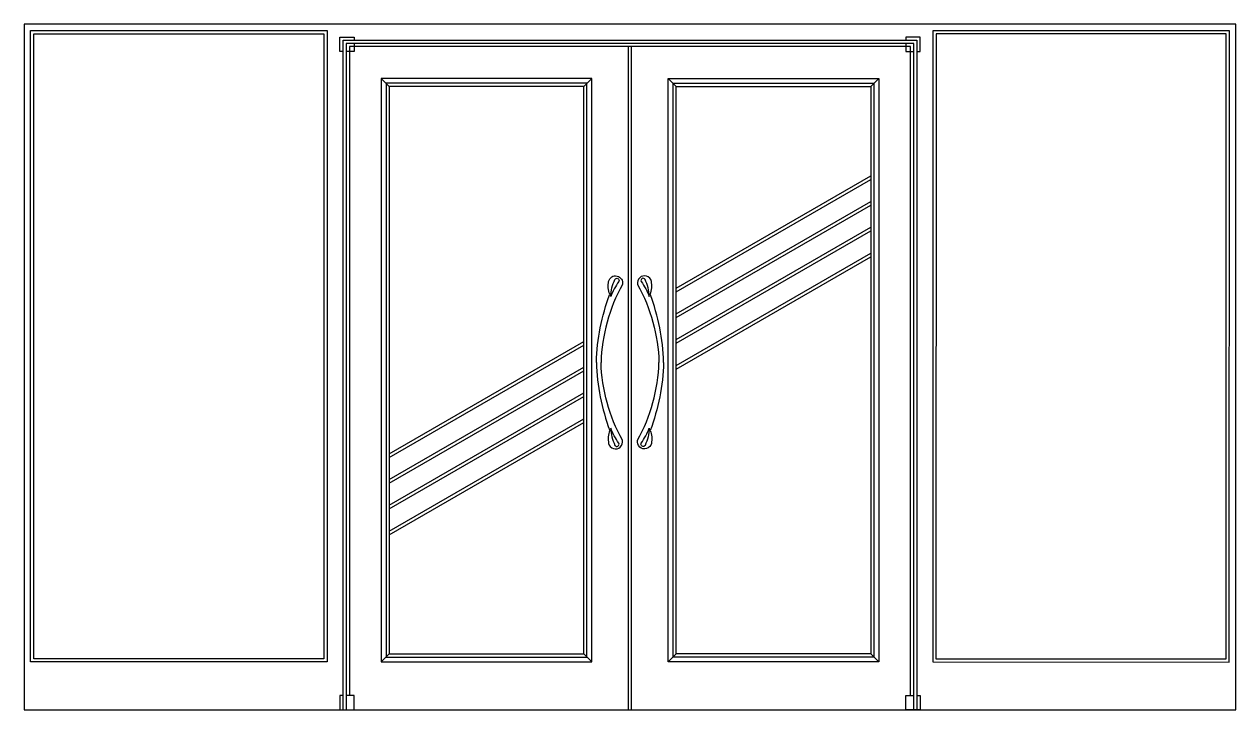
# Model space of a CAD drawing. Header units: metres. Extents: x 0 to 3800, y 0 to 2150.
import ezdxf

# ---------------------------------------------------------------- set-up
doc = ezdxf.new("R2010")
doc.units = ezdxf.units.M
for name, color, linetype in [('2', 2, 'Continuous'), ('3', 3, 'Continuous'), ('7', 7, 'Continuous'), ('BH', 3, 'Continuous')]:
    doc.layers.add(name, color=color, linetype=linetype)

msp = doc.modelspace()

# ---------------------------------------------------------------- hatches: boundary and pattern name
at = {"layer": 'BH'}
h = msp.add_hatch(dxfattribs=at)
h.set_pattern_fill('AR-RROOF', scale=900)
h.paths.add_polyline_path([(940, 2120), (30, 2120), (30, 160.06), (940, 160.06)])
h.paths.add_polyline_path([(2859.51, 159.82), (3769.51, 159.59), (3770, 2119.53), (2860, 2119.75)])
h = msp.add_hatch(dxfattribs=at)
h.set_pattern_fill('AR-RROOF', scale=900)
h.paths.add_polyline_path([(1755, 1955), (1145, 1955), (1145, 803.06), (1755, 1155.24)])
h.paths.add_polyline_path([(2655, 1674.86), (2655, 1955), (2045, 1955), (2045, 1322.67)])
h.paths.add_polyline_path([(2045, 175), (2655, 175), (2655, 1420.82), (2045, 1068.64)])
h.paths.add_polyline_path([(1755, 901.21), (1145, 549.03), (1145, 175), (1755, 175)])
h.paths.add_polyline_path([(1145, 629.85), (1145, 560.57), (1755, 912.76), (1755, 982.04)])
h.paths.add_polyline_path([(1145, 710.68), (1145, 641.4), (1755, 993.58), (1755, 1062.87)])
h.paths.add_polyline_path([(1755, 1074.41), (1755, 1143.7), (1145, 791.51), (1145, 722.23)])
h.paths.add_polyline_path([(2045, 1311.13), (2045, 1241.85), (2655, 1594.03), (2655, 1663.31)])
h.paths.add_polyline_path([(2655, 1513.2), (2655, 1582.48), (2045, 1230.3), (2045, 1161.02)])
h.paths.add_polyline_path([(2655, 1432.37), (2655, 1501.65), (2045, 1149.47), (2045, 1080.19)])

# ---------------------------------------------------------------- linework, layer by layer
for p, q in [((2800, 2150), (1000, 2150)), ((1895, 0), (1895, 2080))]:
    msp.add_line(p, q)
for points in [[(950, 2130), (950, 150.06), (20, 150.06), (20, 2130)], [(2850, 2129.76), (2849.5, 149.82), (3779.5, 149.59), (3780, 2129.53)]]:
    msp.add_lwpolyline(points, close=True)
for points in [[(1000, 0), (1000, 2100), (2800, 2100), (2800, 0)], [(1780, 150), (1780, 1980), (1120, 1980), (1120, 150), (1780, 150)], [(2020, 150), (2020, 1980), (2680, 1980), (2680, 150), (2020, 150)], [(1145, 175), (1755, 175), (1755, 1955), (1145, 1955), (1145, 175)], [(2655, 175), (2045, 175), (2045, 1955), (2655, 1955), (2655, 175)], [(1120, 874.58), (1120, 872.1)]]:
    msp.add_lwpolyline(points)
at = {"layer": '2'}
msp.add_line((0, 0), (3800, 0), dxfattribs=at)
at = {"layer": '3'}
for p, q in [((1905, 0), (1905, 2080)), ((1145, 1955), (1120, 1980)), ((1755, 1955), (1780, 1980)), ((2045, 1955), (2020, 1980)), ((2655, 1955), (2680, 1980)), ((2045, 1322.67), (2655, 1674.86)), ((2045, 1311.13), (2655, 1663.31)), ((2045, 1241.85), (2655, 1594.03)), ((2045, 1230.3), (2655, 1582.48)), ((2045, 1161.02), (2655, 1513.2)), ((2045, 1149.47), (2655, 1501.65)), ((2045, 1080.19), (2655, 1432.37)), ((2045, 1068.64), (2655, 1420.82)), ((1145, 803.06), (1755, 1155.24)), ((1145, 791.51), (1755, 1143.7)), ((1145, 722.23), (1755, 1074.41)), ((1145, 710.68), (1755, 1062.87)), ((1145, 641.4), (1755, 993.58)), ((1145, 629.85), (1755, 982.04)), ((1145, 560.57), (1755, 912.76)), ((1145, 549.03), (1755, 901.21)), ((1145, 175), (1120, 150)), ((1755, 175), (1780, 150)), ((2045, 175), (2020, 150)), ((2655, 175), (2680, 150))]:
    msp.add_line(p, q, dxfattribs=at)
for points in [[(940, 2120), (940, 160.06), (30, 160.06), (30, 2120)], [(2860, 2119.75), (2859.51, 159.82), (3769.51, 159.59), (3770, 2119.53)], [(1135, 165), (1765, 165), (1765, 1965), (1135, 1965)], [(2665, 165), (2035, 165), (2035, 1965), (2665, 1965)]]:
    msp.add_lwpolyline(points, close=True, dxfattribs=at)
for points in [[(2790, 0), (2790, 2090), (1010, 2090), (1010, 0)], [(2780, 45), (2780, 2080), (1020, 2080), (1020, 45)]]:
    msp.add_lwpolyline(points, dxfattribs=at)
for points in [[(1852.89, 1349.88, -0.97), (1864.96, 1343.13, 0.06), (1839.45, 1295.77, -0.11)], [(1947.11, 1349.88, 0.97), (1935.04, 1343.13, -0.06), (1960.55, 1295.77, 0.11)], [(1852.89, 829.26, 0.97), (1864.96, 836, -0.06), (1839.45, 883.36, 0.11)], [(1947.11, 829.26, -0.97), (1935.04, 836, 0.06), (1960.55, 883.36, -0.11)]]:
    msp.add_lwpolyline(points, format="xyb", close=True, dxfattribs=at)
at = {"layer": '7'}
for points in [[(3800, 0), (3800, 2150), (0, 2150), (0, 0)], [(1000, 2064.54), (989.46, 2064.54), (989.46, 2109.54), (1034.46, 2109.54), (1034.46, 2100)], [(1034.46, 2090), (1034.46, 2064.54), (1010, 2064.54)], [(2800, 2064.54), (2810.54, 2064.54), (2810.54, 2109.54), (2765.54, 2109.54), (2765.54, 2100)], [(2765.54, 2090), (2765.54, 2064.54), (2790, 2064.54)], [(1000, 45), (989.46, 45), (989.46, 0), (1034.46, 0), (1034.46, 45), (1010, 45)], [(2800, 45), (2810.54, 45), (2810.54, 0), (2765.54, 0), (2765.54, 45), (2790, 45)]]:
    msp.add_lwpolyline(points, dxfattribs=at)
for points in [[(1794.43, 1089.57, -0.08), (1836.45, 1303.21, -0.15), (1833.02, 1343.55, -1), (1876.24, 1334.02, 0.12), (1809.24, 1089.57)], [(2005.57, 1089.57, 0.08), (1963.55, 1303.21, 0.15), (1966.98, 1343.55, 1), (1923.76, 1334.02, -0.12), (1990.76, 1089.57)], [(1794.43, 1089.57, 0.08), (1836.45, 875.92, 0.15), (1833.02, 835.58, 1), (1876.24, 845.11, -0.12), (1809.24, 1089.57)], [(2005.57, 1089.57, -0.08), (1963.55, 875.92, -0.15), (1966.98, 835.58, -1), (1923.76, 845.11, 0.12), (1990.76, 1089.57)]]:
    msp.add_lwpolyline(points, format="xyb", dxfattribs=at)

doc.saveas('drawing.dxf')
